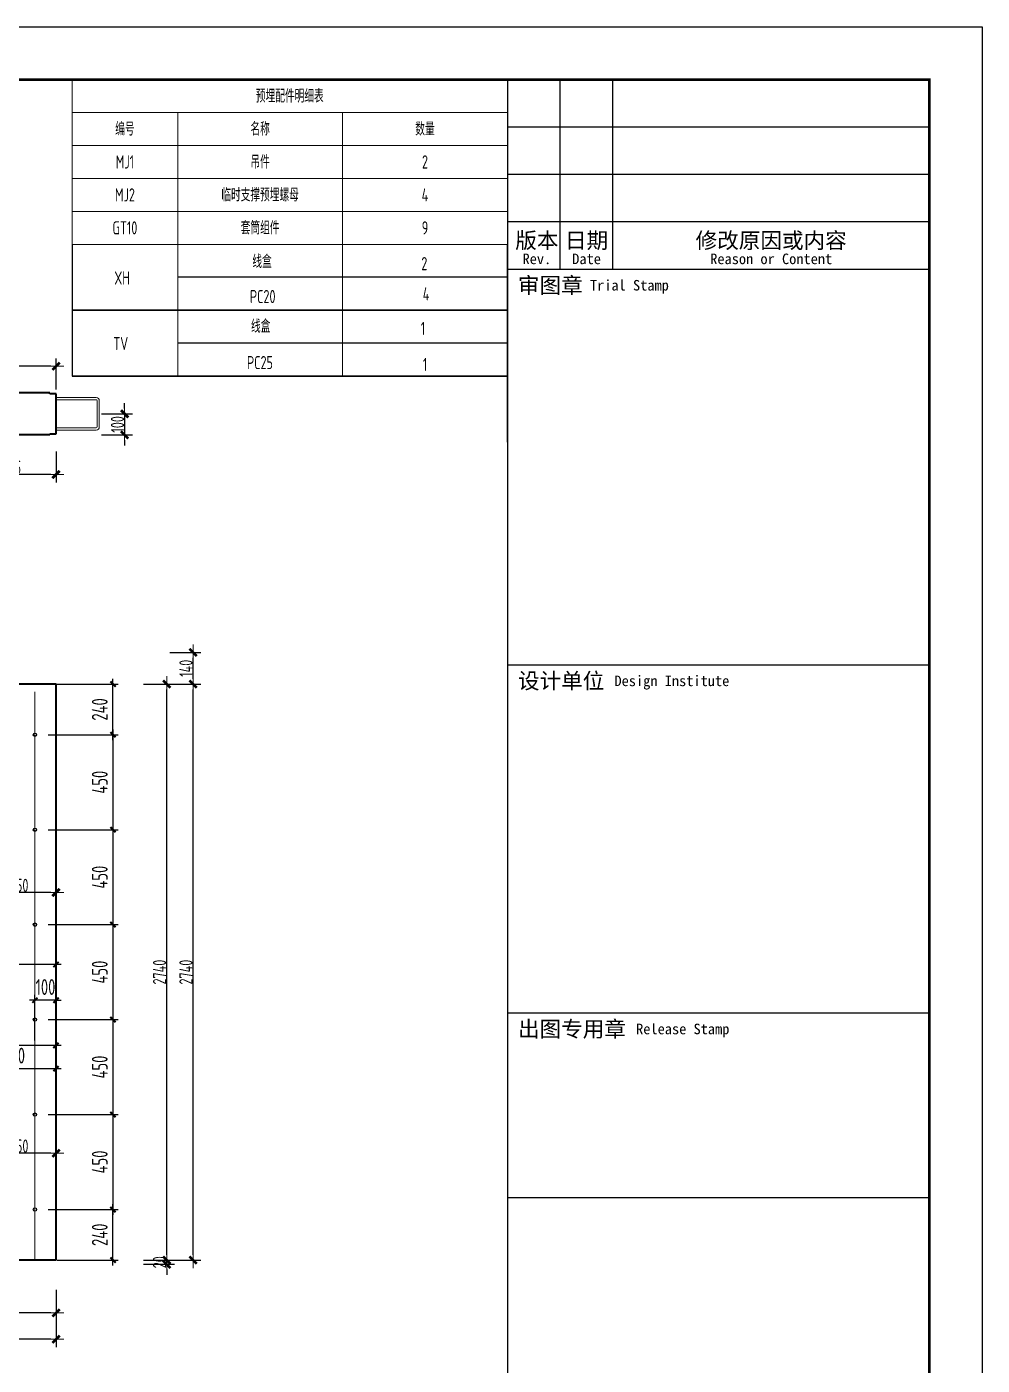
# Model space of a CAD drawing. Extents: x -85320 to 1679916, y -1321939 to 627.
# Drawn here: x 1124229 to 1142340, y -1170247 to -1144872 of the extents above; entities that cross this region are included whole.
import ezdxf
from ezdxf.enums import TextEntityAlignment as Align

# ---------------------------------------------------------------- set-up
doc = ezdxf.new("R2010")
doc.units = 0
doc.header["$LTSCALE"] = 1000
for name, color, linetype in [('BORDER', 7, 'Continuous'), ('S_WALL', 9, 'Continuous'), ('手孔标注', 3, 'Continuous'), ('打印线框', 7, 'Continuous'), ('拉模', 7, 'Continuous')]:
    doc.layers.add(name, color=color, linetype=linetype)
for name, color, linetype, lineweight in [('WCOL', 7, 'Continuous', 0), ('参数表文字', 7, 'Continuous', 18), ('预制墙墙身水平筋', 130, 'Continuous', 18), ('预制墙详图标注', 3, 'Continuous', 18), ('预制墙详图轮廓', 3, 'Continuous', 35)]:
    doc.layers.add(name, color=color, linetype=linetype, lineweight=lineweight)
doc.styles.add('TSSD_Dimension', font='tssdeng.shx', dxfattribs={"width": 0.7, "bigfont": 'hztxt.shx'})
doc.styles.add('TSSD_Rein', font='Tssdeng.shx', dxfattribs={"width": 0.7, "bigfont": 'hztxt.shx'})
doc.styles.add('样式 1', font='yjkeng.shx', dxfattribs={"width": 0.7, "bigfont": 'yjkchn.shx'})
doc.styles.add('设计院一', font='', dxfattribs={"width": 0.8})
doc.styles.get('设计院一').set_extended_font_data('SimSun')
doc.dimstyles.new('标注', dxfattribs={"dimtxt": 300, "dimasz": 100, "dimexe": 100, "dimexo": 250, "dimgap": 100, "dimtad": 1, "dimdec": 0, "dimlfac": 0.25, "dimzin": 0, "dimdsep": 46, "dimtxsty": 'TSSD_Dimension', "dimblk": 'ARCHTICK', "dimcen": 0, "dimdle": 100, "dimclrt": 7, "dimadec": 0, "dimazin": 0, "dimtfac": 1, "dimtdec": 0, "dimtix": 1, "dimtmove": 2, "dimatfit": 3, "dimfxl": 1, "dimtolj": 1, "dimtzin": 0, "dimarcsym": 0})
doc.dimstyles.new('盈建科结构', dxfattribs={"dimscale": 100, "dimtxt": 2.5, "dimasz": 1, "dimexe": 1.5, "dimexo": 0.625, "dimgap": 0.1, "dimtad": 1, "dimdec": 0, "dimrnd": 1, "dimzin": 0, "dimdsep": 46, "dimtxsty": '样式 1', "dimblk": '_yjkbk', "dimblk1": 'ARCHTICK', "dimblk2": 'ARCHTICK', "dimcen": 0.09, "dimadec": 0, "dimazin": 0, "dimtfac": 1, "dimtdec": 4, "dimtix": 1, "dimtmove": 2, "dimatfit": 3, "dimfxl": 1, "dimtolj": 1, "dimtzin": 0, "dimarcsym": 0})

# ---------------------------------------------------------------- blocks, each defined once
blk = doc.blocks.new('_yjkbk')
blk.add_line((-1, 0), (1.5, 0))
blk.add_lwpolyline([(-0.7, -0.7, 0.5, 0.5, 0), (0.7, 0.7, 0.5, 0.5, 0)], format="xyseb")
blk = doc.blocks.new('*D4395')
at = {"layer": 'Defpoints', "color": 0, "transparency": 16777216}
for p in [(1123384, -1160784), (1124784, -1160784), (1123384, -1161284)]:
    blk.add_point(p, dxfattribs=at)
at = {"layer": '预制墙详图标注', "color": 0, "lineweight": -2, "transparency": 16777216}
for p, q in [((1123384, -1160847), (1123384, -1161434)), ((1124784, -1160847), (1124784, -1161434)), ((1124684, -1161284), (1123484, -1161284))]:
    blk.add_line(p, q, dxfattribs=at)
at = {"layer": '预制墙详图标注', "color": 0, "lineweight": -2, "transparency": 16777216, "xscale": 100, "yscale": 100, "zscale": 100, "rotation": 180}
blk.add_blockref('_yjkbk', (1123384, -1161284), dxfattribs=at)
at = {"layer": '预制墙详图标注', "color": 0, "lineweight": -2, "transparency": 16777216, "xscale": 100, "yscale": 100, "zscale": 100}
blk.add_blockref('_yjkbk', (1124784, -1161284), dxfattribs=at)
at = {"layer": '预制墙详图标注', "color": 0, "transparency": 16777216, "insert": (1124084, -1161274), "char_height": 250, "attachment_point": 8, "style": '样式 1'}
blk.add_mtext('\\A1;350', dxfattribs=at)
blk = doc.blocks.new('_ArchTick')
at = {"color": 0, "linetype": 'ByBlock', "const_width": 0.4}
blk.add_lwpolyline([(-0.5, -0.5), (0.5, 0.5)], dxfattribs=at)
blk = doc.blocks.new('*D4396')
at = {"layer": 'Defpoints', "color": 0, "transparency": 16777216}
for p in [(1123384, -1166227), (1123384, -1166304), (1124784, -1166304)]:
    blk.add_point(p, dxfattribs=at)
at = {"layer": '预制墙详图标注', "color": 0, "lineweight": -2, "transparency": 16777216}
for p, q in [((1123384, -1166242), (1123384, -1166077)), ((1124684, -1166227), (1123484, -1166227)), ((1124784, -1166242), (1124784, -1166077))]:
    blk.add_line(p, q, dxfattribs=at)
at = {"layer": '预制墙详图标注', "color": 0, "lineweight": -2, "transparency": 16777216, "xscale": 100, "yscale": 100, "zscale": 100, "rotation": 180}
blk.add_blockref('_yjkbk', (1123384, -1166227), dxfattribs=at)
at = {"layer": '预制墙详图标注', "color": 0, "lineweight": -2, "transparency": 16777216, "xscale": 100, "yscale": 100, "zscale": 100}
blk.add_blockref('_yjkbk', (1124784, -1166227), dxfattribs=at)
at = {"layer": '预制墙详图标注', "color": 0, "transparency": 16777216, "insert": (1124084, -1166217), "char_height": 250, "attachment_point": 8, "style": '样式 1'}
blk.add_mtext('\\A1;350', dxfattribs=at)
blk = doc.blocks.new('*D4399')
at = {"layer": 'Defpoints', "color": 0, "transparency": 16777216}
for p in [(1116784, -1168754), (1124784, -1168754), (1116784, -1169254)]:
    blk.add_point(p, dxfattribs=at)
at = {"layer": '预制墙详图标注', "color": 0, "lineweight": -2, "transparency": 16777216}
for p, q in [((1116784, -1168817), (1116784, -1169404)), ((1124784, -1168817), (1124784, -1169404)), ((1124684, -1169254), (1116884, -1169254))]:
    blk.add_line(p, q, dxfattribs=at)
at = {"layer": '预制墙详图标注', "color": 0, "lineweight": -2, "transparency": 16777216, "xscale": 100, "yscale": 100, "zscale": 100, "rotation": 180}
blk.add_blockref('_yjkbk', (1116784, -1169254), dxfattribs=at)
at = {"layer": '预制墙详图标注', "color": 0, "lineweight": -2, "transparency": 16777216, "xscale": 100, "yscale": 100, "zscale": 100}
blk.add_blockref('_yjkbk', (1124784, -1169254), dxfattribs=at)
at = {"layer": '预制墙详图标注', "color": 0, "transparency": 16777216, "insert": (1120784, -1169244), "char_height": 250, "attachment_point": 8, "style": '样式 1'}
blk.add_mtext('\\A1;2000', dxfattribs=at)
blk = doc.blocks.new('*D4400')
at = {"layer": 'Defpoints', "color": 0, "transparency": 16777216}
for p in [(1116784, -1169254), (1124784, -1169254), (1116784, -1169754)]:
    blk.add_point(p, dxfattribs=at)
at = {"layer": '预制墙详图标注', "color": 0, "lineweight": -2, "transparency": 16777216}
for p, q in [((1116784, -1169317), (1116784, -1169904)), ((1124784, -1169317), (1124784, -1169904)), ((1124684, -1169754), (1116884, -1169754))]:
    blk.add_line(p, q, dxfattribs=at)
at = {"layer": '预制墙详图标注', "color": 0, "lineweight": -2, "transparency": 16777216, "xscale": 100, "yscale": 100, "zscale": 100, "rotation": 180}
blk.add_blockref('_yjkbk', (1116784, -1169754), dxfattribs=at)
at = {"layer": '预制墙详图标注', "color": 0, "lineweight": -2, "transparency": 16777216, "xscale": 100, "yscale": 100, "zscale": 100}
blk.add_blockref('_yjkbk', (1124784, -1169754), dxfattribs=at)
at = {"layer": '预制墙详图标注', "color": 0, "transparency": 16777216, "insert": (1120784, -1169744), "char_height": 250, "attachment_point": 8, "style": '样式 1'}
blk.add_mtext('\\A1;2000', dxfattribs=at)
blk = doc.blocks.new('*D4401')
at = {"layer": 'Defpoints', "color": 0, "transparency": 16777216}
for p in [(1126381, -1168254), (1126881, -1168254), (1126381, -1168334)]:
    blk.add_point(p, dxfattribs=at)
at = {"layer": '预制墙详图标注', "color": 0, "lineweight": -2, "transparency": 16777216}
for p, q in [((1126443, -1168254), (1127031, -1168254)), ((1126881, -1168154), (1126881, -1168054)), ((1126881, -1168334), (1126881, -1168254)), ((1126443, -1168334), (1127031, -1168334)), ((1126881, -1168434), (1126881, -1168534))]:
    blk.add_line(p, q, dxfattribs=at)
at = {"layer": '预制墙详图标注', "color": 0, "lineweight": -2, "transparency": 16777216, "xscale": 100, "yscale": 100, "zscale": 100}
for p, rotation in [((1126881, -1168254), 270), ((1126881, -1168334), 90)]:
    blk.add_blockref('_yjkbk', p, dxfattribs=dict(at, rotation=rotation))
at = {"layer": '预制墙详图标注', "color": 0, "transparency": 16777216, "insert": (1126871, -1168294), "char_height": 250, "attachment_point": 8, "rotation": 90, "style": '样式 1'}
blk.add_mtext('\\A1;20', dxfattribs=at)
blk = doc.blocks.new('*D4402')
at = {"layer": 'Defpoints', "color": 0, "transparency": 16777216}
for p in [(1126381, -1157334), (1126881, -1157334), (1126381, -1168254)]:
    blk.add_point(p, dxfattribs=at)
at = {"layer": '预制墙详图标注', "color": 0, "lineweight": -2, "transparency": 16777216}
for p, q in [((1126443, -1157334), (1127031, -1157334)), ((1126881, -1168154), (1126881, -1157434)), ((1126443, -1168254), (1127031, -1168254))]:
    blk.add_line(p, q, dxfattribs=at)
at = {"layer": '预制墙详图标注', "color": 0, "lineweight": -2, "transparency": 16777216, "xscale": 100, "yscale": 100, "zscale": 100}
for p, rotation in [((1126881, -1157334), 90), ((1126881, -1168254), 270)]:
    blk.add_blockref('_yjkbk', p, dxfattribs=dict(at, rotation=rotation))
at = {"layer": '预制墙详图标注', "color": 0, "transparency": 16777216, "insert": (1126871, -1162794), "char_height": 250, "attachment_point": 8, "rotation": 90, "style": '样式 1'}
blk.add_mtext('\\A1;2740', dxfattribs=at)
blk = doc.blocks.new('*D4403')
at = {"layer": 'Defpoints', "color": 0, "transparency": 16777216}
for p in [(1126881, -1157334), (1127381, -1157334), (1126881, -1168254)]:
    blk.add_point(p, dxfattribs=at)
at = {"layer": '预制墙详图标注', "color": 0, "lineweight": -2, "transparency": 16777216}
for p, q in [((1126943, -1157334), (1127531, -1157334)), ((1127381, -1168154), (1127381, -1157434)), ((1126943, -1168254), (1127531, -1168254))]:
    blk.add_line(p, q, dxfattribs=at)
at = {"layer": '预制墙详图标注', "color": 0, "lineweight": -2, "transparency": 16777216, "xscale": 100, "yscale": 100, "zscale": 100}
for p, rotation in [((1127381, -1157334), 90), ((1127381, -1168254), 270)]:
    blk.add_blockref('_yjkbk', p, dxfattribs=dict(at, rotation=rotation))
at = {"layer": '预制墙详图标注', "color": 0, "transparency": 16777216, "insert": (1127371, -1162794), "char_height": 250, "attachment_point": 8, "rotation": 90, "style": '样式 1'}
blk.add_mtext('\\A1;2740', dxfattribs=at)
blk = doc.blocks.new('*D4404')
at = {"layer": 'Defpoints', "color": 0, "transparency": 16777216}
for p in [(1126881, -1156734), (1127381, -1156734), (1126881, -1157334)]:
    blk.add_point(p, dxfattribs=at)
at = {"layer": '预制墙详图标注', "color": 0, "lineweight": -2, "transparency": 16777216}
for p, q in [((1126943, -1156734), (1127531, -1156734)), ((1127381, -1157234), (1127381, -1156834)), ((1126943, -1157334), (1127531, -1157334))]:
    blk.add_line(p, q, dxfattribs=at)
at = {"layer": '预制墙详图标注', "color": 0, "lineweight": -2, "transparency": 16777216, "xscale": 100, "yscale": 100, "zscale": 100}
for p, rotation in [((1127381, -1156734), 90), ((1127381, -1157334), 270)]:
    blk.add_blockref('_yjkbk', p, dxfattribs=dict(at, rotation=rotation))
at = {"layer": '预制墙详图标注', "color": 0, "transparency": 16777216, "insert": (1127371, -1157034), "char_height": 250, "attachment_point": 8, "rotation": 90, "style": '样式 1'}
blk.add_mtext('\\A1;140', dxfattribs=at)
blk = doc.blocks.new('*D4452')
at = {"layer": 'Defpoints', "color": 0, "transparency": 16777216}
for p in [(1125584, -1152209), (1125584, -1152609), (1126084, -1152609)]:
    blk.add_point(p, dxfattribs=at)
at = {"layer": '预制墙详图标注', "color": 0, "lineweight": -2, "transparency": 16777216}
for p, q in [((1126084, -1152109), (1126084, -1152009)), ((1125646, -1152209), (1126234, -1152209)), ((1126084, -1152209), (1126084, -1152609)), ((1125646, -1152609), (1126234, -1152609)), ((1126084, -1152709), (1126084, -1152809))]:
    blk.add_line(p, q, dxfattribs=at)
at = {"layer": '预制墙详图标注', "color": 0, "lineweight": -2, "transparency": 16777216, "xscale": 100, "yscale": 100, "zscale": 100}
for p, rotation in [((1126084, -1152209), 270), ((1126084, -1152609), 90)]:
    blk.add_blockref('_yjkbk', p, dxfattribs=dict(at, rotation=rotation))
at = {"layer": '预制墙详图标注', "color": 0, "transparency": 16777216, "insert": (1126074, -1152409), "char_height": 250, "attachment_point": 8, "rotation": 90, "style": '样式 1'}
blk.add_mtext('\\A1;100', dxfattribs=at)
blk = doc.blocks.new('*D4454')
at = {"layer": 'Defpoints', "color": 0, "transparency": 16777216}
for p in [(1123128, -1152859), (1124784, -1152859), (1123128, -1153359)]:
    blk.add_point(p, dxfattribs=at)
at = {"layer": '预制墙详图标注', "color": 0, "lineweight": -2, "transparency": 16777216}
for p, q in [((1123128, -1152922), (1123128, -1153509)), ((1124784, -1152922), (1124784, -1153509)), ((1124684, -1153359), (1123228, -1153359))]:
    blk.add_line(p, q, dxfattribs=at)
at = {"layer": '预制墙详图标注', "color": 0, "lineweight": -2, "transparency": 16777216, "xscale": 100, "yscale": 100, "zscale": 100, "rotation": 180}
blk.add_blockref('_yjkbk', (1123128, -1153359), dxfattribs=at)
at = {"layer": '预制墙详图标注', "color": 0, "lineweight": -2, "transparency": 16777216, "xscale": 100, "yscale": 100, "zscale": 100}
blk.add_blockref('_yjkbk', (1124784, -1153359), dxfattribs=at)
at = {"layer": '预制墙详图标注', "color": 0, "transparency": 16777216, "insert": (1123956, -1153349), "char_height": 250, "attachment_point": 8, "style": '样式 1'}
blk.add_mtext('\\A1;415', dxfattribs=at)
blk = doc.blocks.new('*D4456')
at = {"layer": 'Defpoints', "color": 0, "transparency": 16777216}
for p in [(1116784, -1151309), (1116784, -1151809), (1124784, -1151809)]:
    blk.add_point(p, dxfattribs=at)
at = {"layer": '预制墙详图标注', "color": 0, "lineweight": -2, "transparency": 16777216}
for p, q in [((1116784, -1151747), (1116784, -1151159)), ((1124784, -1151747), (1124784, -1151159)), ((1124684, -1151309), (1116884, -1151309))]:
    blk.add_line(p, q, dxfattribs=at)
at = {"layer": '预制墙详图标注', "color": 0, "lineweight": -2, "transparency": 16777216, "xscale": 100, "yscale": 100, "zscale": 100, "rotation": 180}
blk.add_blockref('_yjkbk', (1116784, -1151309), dxfattribs=at)
at = {"layer": '预制墙详图标注', "color": 0, "lineweight": -2, "transparency": 16777216, "xscale": 100, "yscale": 100, "zscale": 100}
blk.add_blockref('_yjkbk', (1124784, -1151309), dxfattribs=at)
at = {"layer": '预制墙详图标注', "color": 0, "transparency": 16777216, "insert": (1120784, -1151299), "char_height": 250, "attachment_point": 8, "style": '样式 1'}
blk.add_mtext('\\A1;2000', dxfattribs=at)
blk = doc.blocks.new('*D4409')
at = {"layer": 'Defpoints', "color": 0, "transparency": 16777216}
for p in [(1123184, -1164626), (1124784, -1165041), (1123184, -1166402)]:
    blk.add_point(p, dxfattribs=at)
at = {"layer": 'WCOL', "color": 0, "lineweight": -2, "transparency": 16777216}
for p, q in [((1124884, -1164626), (1123084, -1164626)), ((1123184, -1166152), (1123184, -1164526)), ((1124784, -1164791), (1124784, -1164526))]:
    blk.add_line(p, q, dxfattribs=at)
at = {"layer": 'WCOL', "color": 0, "lineweight": -2, "transparency": 16777216, "xscale": 100, "yscale": 100, "zscale": 100, "rotation": 180}
blk.add_blockref('_ArchTick', (1123184, -1164626), dxfattribs=at)
at = {"layer": 'WCOL', "color": 0, "lineweight": -2, "transparency": 16777216, "xscale": 100, "yscale": 100, "zscale": 100}
blk.add_blockref('_ArchTick', (1124784, -1164626), dxfattribs=at)
at = {"layer": 'WCOL', "color": 7, "transparency": 16777216, "insert": (1123984, -1164376), "char_height": 300, "attachment_point": 5, "style": 'TSSD_Dimension'}
blk.add_mtext('\\A1;400', dxfattribs=at)
blk = doc.blocks.new('*D4410')
at = {"layer": 'Defpoints', "color": 0, "transparency": 16777216}
for p in [(1120584, -1164184), (1124784, -1164398), (1120584, -1166402)]:
    blk.add_point(p, dxfattribs=at)
at = {"layer": 'WCOL', "color": 0, "lineweight": -2, "transparency": 16777216}
for p, q in [((1124884, -1164184), (1120484, -1164184)), ((1120584, -1166152), (1120584, -1164084)), ((1124784, -1164148), (1124784, -1164084))]:
    blk.add_line(p, q, dxfattribs=at)
at = {"layer": 'WCOL', "color": 0, "lineweight": -2, "transparency": 16777216, "xscale": 100, "yscale": 100, "zscale": 100, "rotation": 180}
blk.add_blockref('_ArchTick', (1120584, -1164184), dxfattribs=at)
at = {"layer": 'WCOL', "color": 0, "lineweight": -2, "transparency": 16777216, "xscale": 100, "yscale": 100, "zscale": 100}
blk.add_blockref('_ArchTick', (1124784, -1164184), dxfattribs=at)
at = {"layer": 'WCOL', "color": 7, "transparency": 16777216, "insert": (1122684, -1163934), "char_height": 300, "attachment_point": 5, "style": 'TSSD_Dimension'}
blk.add_mtext('\\A1;1050', dxfattribs=at)
blk = doc.blocks.new('*D4426')
at = {"layer": 'Defpoints', "color": 0, "transparency": 16777216}
for p in [(1121484, -1162649), (1124784, -1162794), (1121484, -1163774)]:
    blk.add_point(p, dxfattribs=at)
at = {"layer": '拉模', "color": 0, "lineweight": -2, "transparency": 16777216}
for p, q in [((1124884, -1162649), (1121384, -1162649)), ((1121484, -1163524), (1121484, -1162549)), ((1124784, -1162544), (1124784, -1162549))]:
    blk.add_line(p, q, dxfattribs=at)
at = {"layer": '拉模', "color": 0, "lineweight": -2, "transparency": 16777216, "xscale": 100, "yscale": 100, "zscale": 100, "rotation": 180}
blk.add_blockref('_ArchTick', (1121484, -1162649), dxfattribs=at)
at = {"layer": '拉模', "color": 0, "lineweight": -2, "transparency": 16777216, "xscale": 100, "yscale": 100, "zscale": 100}
blk.add_blockref('_ArchTick', (1124784, -1162649), dxfattribs=at)
at = {"layer": '拉模', "color": 7, "lineweight": 0, "transparency": 16777216, "insert": (1123134, -1162399), "char_height": 300, "attachment_point": 5, "style": 'TSSD_Dimension'}
blk.add_mtext('\\A1;825', dxfattribs=at)
blk = doc.blocks.new('图框1')
at = {"color": 7}
for p, q in [((1433679, -783089), (1425679, -783089)), ((1425679, -783089), (1425679, -823089)), ((1426679, -786689), (1426679, -783089)), ((1427679, -786689), (1427679, -783089)), ((1433679, -783089), (1433679, -823089)), ((1433679, -823089), (1433679, -783089)), ((1433679, -783089), (1433679, -823089)), ((1433679, -823089), (1433679, -783089)), ((1433679, -783989), (1425679, -783989)), ((1433679, -784889), (1425679, -784889)), ((1433679, -785789), (1425679, -785789)), ((1433679, -786689), (1425679, -786689)), ((1433679, -794189), (1425679, -794189)), ((1433679, -800789), (1425679, -800789)), ((1433679, -804289), (1425679, -804289))]:
    blk.add_line(p, q, dxfattribs=at)
at = {"layer": 'BORDER', "const_width": 50}
blk.add_lwpolyline([(1377779, -823089), (1377779, -783089), (1433679, -783089), (1433679, -823089)], close=True, dxfattribs=at)
at = {"color": 7, "style": '设计院一'}
for s, height, p in [('版本', 300, (1426237, -786289)), ('日期', 300, (1427179, -786289)), ('修改原因或内容', 300, (1430679, -786289)), ('Rev.', 200, (1426237, -786589)), ('Date', 200, (1427179, -786589)), ('Reason or Content', 200, (1430679, -786589))]:
    blk.add_text(s, height=height, dxfattribs=at).set_placement(p, align=Align.CENTER)
for s, height, p in [('审图章', 300, (1425879, -786989)), ('Trial Stamp', 200, (1427243, -786989)), ('设计单位', 300, (1425879, -794489)), ('Design Institute', 200, (1427708, -794489)), ('出图专用章', 300, (1425879, -801089)), ('Release Stamp', 200, (1428118, -801089))]:
    blk.add_text(s, height=height, dxfattribs=at).set_placement(p, align=Align.MIDDLE_LEFT)
blk = doc.blocks.new('*D4431')
at = {"layer": 'Defpoints', "color": 0, "transparency": 16777216}
for p in [(1124556, -1167294), (1125863, -1167294), (1124556, -1168254)]:
    blk.add_point(p, dxfattribs=at)
at = {"layer": '拉模', "color": 0, "lineweight": -2, "transparency": 16777216}
for p, q in [((1125863, -1168354), (1125863, -1167194)), ((1124806, -1167294), (1125963, -1167294)), ((1124806, -1168254), (1125963, -1168254))]:
    blk.add_line(p, q, dxfattribs=at)
at = {"layer": '拉模', "color": 0, "lineweight": -2, "transparency": 16777216, "xscale": 100, "yscale": 100, "zscale": 100}
for p, rotation in [((1125863, -1167294), 90), ((1125863, -1168254), 270)]:
    blk.add_blockref('_ArchTick', p, dxfattribs=dict(at, rotation=rotation))
at = {"layer": '拉模', "color": 7, "lineweight": 0, "transparency": 16777216, "insert": (1125613, -1167774), "char_height": 300, "attachment_point": 5, "rotation": 90, "style": 'TSSD_Dimension'}
blk.add_mtext('\\A1;240', dxfattribs=at)
blk = doc.blocks.new('*D4432')
at = {"layer": 'Defpoints', "color": 0, "transparency": 16777216}
for p in [(1124384, -1163327), (1124384, -1164342), (1124784, -1164342)]:
    blk.add_point(p, dxfattribs=at)
at = {"layer": '拉模', "color": 0, "lineweight": -2, "transparency": 16777216}
for p, q in [((1124384, -1163327), (1124284, -1163327)), ((1124384, -1164092), (1124384, -1163227)), ((1124784, -1163327), (1124384, -1163327)), ((1124784, -1164092), (1124784, -1163227)), ((1124784, -1163327), (1124884, -1163327))]:
    blk.add_line(p, q, dxfattribs=at)
at = {"layer": '拉模', "color": 0, "lineweight": -2, "transparency": 16777216, "xscale": 100, "yscale": 100, "zscale": 100}
blk.add_blockref('_ArchTick', (1124384, -1163327), dxfattribs=at)
at = {"layer": '拉模', "color": 0, "lineweight": -2, "transparency": 16777216, "xscale": 100, "yscale": 100, "zscale": 100, "rotation": 180}
blk.add_blockref('_ArchTick', (1124784, -1163327), dxfattribs=at)
at = {"layer": '拉模', "color": 7, "lineweight": 0, "transparency": 16777216, "insert": (1124584, -1163077), "char_height": 300, "attachment_point": 5, "style": 'TSSD_Dimension'}
blk.add_mtext('\\A1;100', dxfattribs=at)
blk = doc.blocks.new('*D4433')
at = {"layer": 'Defpoints', "color": 0, "transparency": 16777216}
for p in [(1124384, -1165494), (1124384, -1167294), (1125863, -1167294)]:
    blk.add_point(p, dxfattribs=at)
at = {"layer": '拉模', "color": 0, "lineweight": -2, "transparency": 16777216}
for p, q in [((1125863, -1165394), (1125863, -1167394)), ((1124634, -1165494), (1125963, -1165494)), ((1124634, -1167294), (1125963, -1167294))]:
    blk.add_line(p, q, dxfattribs=at)
at = {"layer": '拉模', "color": 0, "lineweight": -2, "transparency": 16777216, "xscale": 100, "yscale": 100, "zscale": 100}
for p, rotation in [((1125863, -1165494), 90), ((1125863, -1167294), 270)]:
    blk.add_blockref('_ArchTick', p, dxfattribs=dict(at, rotation=rotation))
at = {"layer": '拉模', "color": 7, "lineweight": 0, "transparency": 16777216, "insert": (1125613, -1166394), "char_height": 300, "attachment_point": 5, "rotation": 90, "style": 'TSSD_Dimension'}
blk.add_mtext('\\A1;450', dxfattribs=at)
blk = doc.blocks.new('*D4434')
at = {"layer": 'Defpoints', "color": 0, "transparency": 16777216}
for p in [(1124384, -1163694), (1124384, -1165494), (1125863, -1165494)]:
    blk.add_point(p, dxfattribs=at)
at = {"layer": '拉模', "color": 0, "lineweight": -2, "transparency": 16777216}
for p, q in [((1124634, -1163694), (1125963, -1163694)), ((1125863, -1163594), (1125863, -1165594)), ((1124634, -1165494), (1125963, -1165494))]:
    blk.add_line(p, q, dxfattribs=at)
at = {"layer": '拉模', "color": 0, "lineweight": -2, "transparency": 16777216, "xscale": 100, "yscale": 100, "zscale": 100}
for p, rotation in [((1125863, -1163694), 90), ((1125863, -1165494), 270)]:
    blk.add_blockref('_ArchTick', p, dxfattribs=dict(at, rotation=rotation))
at = {"layer": '拉模', "color": 7, "lineweight": 0, "transparency": 16777216, "insert": (1125613, -1164594), "char_height": 300, "attachment_point": 5, "rotation": 90, "style": 'TSSD_Dimension'}
blk.add_mtext('\\A1;450', dxfattribs=at)
blk = doc.blocks.new('*D4435')
at = {"layer": 'Defpoints', "color": 0, "transparency": 16777216}
for p in [(1124384, -1161894), (1124384, -1163694), (1125863, -1163694)]:
    blk.add_point(p, dxfattribs=at)
at = {"layer": '拉模', "color": 0, "lineweight": -2, "transparency": 16777216}
for p, q in [((1124634, -1161894), (1125963, -1161894)), ((1125863, -1161794), (1125863, -1163794)), ((1124634, -1163694), (1125963, -1163694))]:
    blk.add_line(p, q, dxfattribs=at)
at = {"layer": '拉模', "color": 0, "lineweight": -2, "transparency": 16777216, "xscale": 100, "yscale": 100, "zscale": 100}
for p, rotation in [((1125863, -1161894), 90), ((1125863, -1163694), 270)]:
    blk.add_blockref('_ArchTick', p, dxfattribs=dict(at, rotation=rotation))
at = {"layer": '拉模', "color": 7, "lineweight": 0, "transparency": 16777216, "insert": (1125613, -1162794), "char_height": 300, "attachment_point": 5, "rotation": 90, "style": 'TSSD_Dimension'}
blk.add_mtext('\\A1;450', dxfattribs=at)
blk = doc.blocks.new('*D4436')
at = {"layer": 'Defpoints', "color": 0, "transparency": 16777216}
for p in [(1124384, -1160094), (1124384, -1161894), (1125863, -1161894)]:
    blk.add_point(p, dxfattribs=at)
at = {"layer": '拉模', "color": 0, "lineweight": -2, "transparency": 16777216}
for p, q in [((1124634, -1160094), (1125963, -1160094)), ((1125863, -1159994), (1125863, -1161994)), ((1124634, -1161894), (1125963, -1161894))]:
    blk.add_line(p, q, dxfattribs=at)
at = {"layer": '拉模', "color": 0, "lineweight": -2, "transparency": 16777216, "xscale": 100, "yscale": 100, "zscale": 100}
for p, rotation in [((1125863, -1160094), 90), ((1125863, -1161894), 270)]:
    blk.add_blockref('_ArchTick', p, dxfattribs=dict(at, rotation=rotation))
at = {"layer": '拉模', "color": 7, "lineweight": 0, "transparency": 16777216, "insert": (1125613, -1160994), "char_height": 300, "attachment_point": 5, "rotation": 90, "style": 'TSSD_Dimension'}
blk.add_mtext('\\A1;450', dxfattribs=at)
blk = doc.blocks.new('*D4437')
at = {"layer": 'Defpoints', "color": 0, "transparency": 16777216}
for p in [(1124384, -1158294), (1124384, -1160094), (1125863, -1160094)]:
    blk.add_point(p, dxfattribs=at)
at = {"layer": '拉模', "color": 0, "lineweight": -2, "transparency": 16777216}
for p, q in [((1124634, -1158294), (1125963, -1158294)), ((1125863, -1158194), (1125863, -1160194)), ((1124634, -1160094), (1125963, -1160094))]:
    blk.add_line(p, q, dxfattribs=at)
at = {"layer": '拉模', "color": 0, "lineweight": -2, "transparency": 16777216, "xscale": 100, "yscale": 100, "zscale": 100}
for p, rotation in [((1125863, -1158294), 90), ((1125863, -1160094), 270)]:
    blk.add_blockref('_ArchTick', p, dxfattribs=dict(at, rotation=rotation))
at = {"layer": '拉模', "color": 7, "lineweight": 0, "transparency": 16777216, "insert": (1125613, -1159194), "char_height": 300, "attachment_point": 5, "rotation": 90, "style": 'TSSD_Dimension'}
blk.add_mtext('\\A1;450', dxfattribs=at)
blk = doc.blocks.new('*D4438')
at = {"layer": 'Defpoints', "color": 0, "transparency": 16777216}
for p in [(1124384, -1157334), (1125863, -1157334), (1124384, -1158294)]:
    blk.add_point(p, dxfattribs=at)
at = {"layer": '拉模', "color": 0, "lineweight": -2, "transparency": 16777216}
for p, q in [((1124634, -1157334), (1125963, -1157334)), ((1125863, -1158394), (1125863, -1157234)), ((1124634, -1158294), (1125963, -1158294))]:
    blk.add_line(p, q, dxfattribs=at)
at = {"layer": '拉模', "color": 0, "lineweight": -2, "transparency": 16777216, "xscale": 100, "yscale": 100, "zscale": 100}
for p, rotation in [((1125863, -1157334), 90), ((1125863, -1158294), 270)]:
    blk.add_blockref('_ArchTick', p, dxfattribs=dict(at, rotation=rotation))
at = {"layer": '拉模', "color": 7, "lineweight": 0, "transparency": 16777216, "insert": (1125613, -1157814), "char_height": 300, "attachment_point": 5, "rotation": 90, "style": 'TSSD_Dimension'}
blk.add_mtext('\\A1;240', dxfattribs=at)
blk = doc.blocks.new('闭口左')
at = {"layer": '预制墙墙身水平筋', "color": 4}
for p, q in [((1032894, -832503), (1032894, -832999)), ((1032934, -832503), (1032934, -832999))]:
    blk.add_line(p, q, dxfattribs=at)
at = {"layer": '预制墙墙身水平筋', "lineweight": 18}
for p, q in [((1032954, -832443), (1033714, -832443)), ((1032954, -832443), (1033714, -832443)), ((1032954, -832443), (1033714, -832443)), ((1032954, -832443), (1033714, -832443)), ((1032954, -832443), (1033714, -832443)), ((1032954, -832443), (1033714, -832443)), ((1032954, -832443), (1033714, -832443)), ((1032954, -832443), (1033714, -832443)), ((1032954, -832443), (1033714, -832443)), ((1032954, -832443), (1033714, -832443)), ((1032954, -832443), (1033714, -832443)), ((1032954, -832443), (1033714, -832443)), ((1032954, -832443), (1033714, -832443)), ((1032954, -832443), (1033714, -832443)), ((1032954, -832443), (1033714, -832443)), ((1033714, -832483), (1032954, -832483)), ((1033714, -832483), (1032954, -832483)), ((1033714, -832483), (1032954, -832483)), ((1033714, -832483), (1032954, -832483)), ((1033714, -832483), (1032954, -832483)), ((1033714, -832483), (1032954, -832483)), ((1033714, -832483), (1032954, -832483)), ((1033714, -832483), (1032954, -832483)), ((1033714, -832483), (1032954, -832483)), ((1033714, -832483), (1032954, -832483)), ((1033714, -832483), (1032954, -832483)), ((1033714, -832483), (1032954, -832483)), ((1033714, -832483), (1032954, -832483)), ((1033714, -832483), (1032954, -832483)), ((1033714, -832483), (1032954, -832483)), ((1032954, -833019), (1033714, -833019)), ((1033714, -833059), (1032954, -833059))]:
    blk.add_line(p, q, dxfattribs=at)
for centre, radius, start, end in [((1032954, -832503), 60, 90, 180), ((1032954, -832503), 60, 90, 180), ((1032954, -832503), 60, 90, 180), ((1032954, -832503), 60, 90, 180), ((1032954, -832503), 60, 90, 180), ((1032954, -832503), 60, 90, 180), ((1032954, -832503), 60, 90, 180), ((1032954, -832503), 60, 90, 180), ((1032954, -832503), 60, 90, 180), ((1032954, -832503), 60, 90, 180), ((1032954, -832503), 60, 90, 180), ((1032954, -832503), 60, 90, 180), ((1032954, -832503), 60, 90, 180), ((1032954, -832503), 60, 90, 180), ((1032954, -832503), 20, 90, 180), ((1032954, -832503), 20, 90, 180), ((1032954, -832503), 20, 90, 180), ((1032954, -832503), 20, 90, 180), ((1032954, -832503), 20, 90, 180), ((1032954, -832503), 20, 90, 180), ((1032954, -832503), 20, 90, 180), ((1032954, -832503), 20, 90, 180), ((1032954, -832503), 20, 90, 180), ((1032954, -832503), 20, 90, 180), ((1032954, -832503), 20, 90, 180), ((1032954, -832503), 20, 90, 180), ((1032954, -832503), 20, 90, 180), ((1032954, -832503), 20, 90, 180), ((1032954, -832999), 60, 180, 270), ((1032954, -832999), 20, 180, 270)]:
    blk.add_arc(centre, radius, start, end, dxfattribs=at)

msp = doc.modelspace()

# ---------------------------------------------------------------- linework, layer by layer
at = {"layer": 'S_WALL'}
for centre in [(1124383.653, -1158294.356), (1124383.653, -1160094.356), (1124383.653, -1161894.356), (1124383.653, -1163694.356), (1124383.653, -1165494.356), (1124383.653, -1167294.356)]:
    msp.add_circle(centre, 32, dxfattribs=at)
at = {"layer": '参数表文字', "lineweight": 18}
for p, q in [((1125089.776, -1145871.679), (1133339.776, -1145871.679)), ((1125089.776, -1145871.679), (1125089.776, -1146496.679)), ((1133339.776, -1145871.679), (1133339.776, -1146496.679)), ((1125089.776, -1146496.679), (1133339.776, -1146496.679)), ((1125089.776, -1146496.679), (1127089.776, -1146496.679)), ((1125089.776, -1146496.679), (1125089.776, -1147121.679)), ((1127089.776, -1146496.679), (1127089.776, -1147121.679)), ((1127089.776, -1146496.679), (1130214.776, -1146496.679)), ((1130214.776, -1146496.679), (1130214.776, -1147121.679)), ((1130214.776, -1146496.679), (1133339.776, -1146496.679)), ((1133339.776, -1146496.679), (1133339.776, -1147121.679)), ((1125089.776, -1147121.679), (1127089.776, -1147121.679)), ((1125089.776, -1147121.679), (1127089.776, -1147121.679)), ((1125089.776, -1147121.679), (1125089.776, -1147746.679)), ((1127089.776, -1147121.679), (1130214.776, -1147121.679)), ((1127089.776, -1147121.679), (1127089.776, -1147746.679)), ((1127089.776, -1147121.679), (1130214.776, -1147121.679)), ((1130214.776, -1147121.679), (1133339.776, -1147121.679)), ((1130214.776, -1147121.679), (1130214.776, -1147746.679)), ((1130214.776, -1147121.679), (1133339.776, -1147121.679)), ((1133339.776, -1147121.679), (1133339.776, -1147746.679)), ((1125089.776, -1147746.679), (1127089.776, -1147746.679)), ((1125089.776, -1147746.679), (1127089.776, -1147746.679)), ((1125089.776, -1147746.679), (1125089.776, -1148371.679)), ((1127089.776, -1147746.679), (1130214.776, -1147746.679)), ((1127089.776, -1147746.679), (1127089.776, -1148371.679)), ((1127089.776, -1147746.679), (1130214.776, -1147746.679)), ((1130214.776, -1147746.679), (1133339.776, -1147746.679)), ((1130214.776, -1147746.679), (1130214.776, -1148371.679)), ((1130214.776, -1147746.679), (1133339.776, -1147746.679)), ((1133339.776, -1147746.679), (1133339.776, -1148371.679)), ((1125089.776, -1148371.679), (1127089.776, -1148371.679)), ((1125089.776, -1148371.679), (1127089.776, -1148371.679)), ((1125089.776, -1148371.679), (1125089.776, -1148996.679)), ((1127089.776, -1148371.679), (1130214.776, -1148371.679)), ((1127089.776, -1148371.679), (1127089.776, -1148996.679)), ((1127089.776, -1148371.679), (1130214.776, -1148371.679)), ((1130214.776, -1148371.679), (1133339.776, -1148371.679)), ((1130214.776, -1148371.679), (1130214.776, -1148996.679)), ((1130214.776, -1148371.679), (1133339.776, -1148371.679)), ((1133339.776, -1148371.679), (1133339.776, -1148996.679)), ((1125089.776, -1148996.679), (1127089.776, -1148996.679)), ((1127089.776, -1148996.679), (1130214.776, -1148996.679)), ((1127089.776, -1148996.679), (1127089.776, -1149621.679)), ((1130214.776, -1148996.679), (1133339.776, -1148996.679)), ((1130214.776, -1148996.679), (1130214.776, -1149621.679)), ((1127089.776, -1149621.679), (1127089.776, -1150246.679)), ((1130214.776, -1149621.679), (1130214.776, -1150246.679)), ((1127089.776, -1150246.679), (1127089.776, -1150871.679)), ((1130214.776, -1150246.679), (1130214.776, -1150871.679)), ((1127089.776, -1150871.679), (1127089.776, -1151496.679)), ((1130214.776, -1150871.679), (1130214.776, -1151496.679))]:
    msp.add_line(p, q, dxfattribs=at)
at = {"layer": '手孔标注', "color": 0}
for p, q in [((1125089.776, -1148996.679), (1125089.776, -1149621.679)), ((1133339.776, -1149621.679), (1133339.776, -1148996.679)), ((1125089.776, -1149621.679), (1125089.776, -1150246.679)), ((1133339.776, -1149621.679), (1127089.776, -1149621.679)), ((1133339.776, -1150246.679), (1133339.776, -1149621.679)), ((1125089.776, -1150246.679), (1133339.776, -1150246.679)), ((1133339.776, -1150246.679), (1125089.776, -1150246.679)), ((1125089.776, -1150246.679), (1125089.776, -1150871.679)), ((1133339.776, -1150871.679), (1133339.776, -1150246.679)), ((1125089.776, -1150871.679), (1125089.776, -1151496.679)), ((1133339.776, -1150871.679), (1127089.776, -1150871.679)), ((1133339.776, -1151496.679), (1133339.776, -1150871.679)), ((1125089.776, -1151496.679), (1133339.776, -1151496.679)), ((1133339.776, -1151496.679), (1125089.776, -1151496.679)), ((1133339.776, -1152121.679), (1133339.776, -1151496.679)), ((1133339.776, -1152746.679), (1133339.776, -1152121.679))]:
    msp.add_line(p, q, dxfattribs=at)
at = {"layer": '打印线框', "color": 1}
msp.add_lwpolyline([(1082939.776, -1186871.679), (1082939.776, -1144871.679), (1142339.776, -1144871.679), (1142339.776, -1186871.679)], close=True, dxfattribs=at)
at = {"layer": '拉模', "color": 3, "lineweight": 0}
msp.add_line((1124383.653, -1168254.356), (1124383.653, -1157480.455), dxfattribs=at)
at = {"layer": '预制墙墙身水平筋', "lineweight": 18, "const_width": 0.18}
for points in [[(1125447.118, -1157494.356), (1125583.653, -1157494.356), (1125583.653, -1157454.356), (1124783.653, -1157454.356), (1124783.653, -1157494.356), (1125583.653, -1157494.356), (1125583.653, -1157454.356), (1125447.118, -1157454.356)], [(1125447.118, -1157494.356), (1125583.653, -1157494.356), (1125583.653, -1157454.356), (1124783.653, -1157454.356), (1124783.653, -1157494.356), (1125583.653, -1157494.356), (1125583.653, -1157454.356), (1125447.118, -1157454.356)], [(1125447.118, -1158314.356), (1125583.653, -1158314.356), (1125583.653, -1158274.356), (1124783.653, -1158274.356), (1124783.653, -1158314.356), (1125583.653, -1158314.356), (1125583.653, -1158274.356), (1125447.118, -1158274.356)], [(1125447.118, -1158314.356), (1125583.653, -1158314.356), (1125583.653, -1158274.356), (1124783.653, -1158274.356), (1124783.653, -1158314.356), (1125583.653, -1158314.356), (1125583.653, -1158274.356), (1125447.118, -1158274.356)], [(1125447.118, -1159114.356), (1125583.653, -1159114.356), (1125583.653, -1159074.356), (1124783.653, -1159074.356), (1124783.653, -1159114.356), (1125583.653, -1159114.356), (1125583.653, -1159074.356), (1125447.118, -1159074.356)], [(1125447.118, -1159114.356), (1125583.653, -1159114.356), (1125583.653, -1159074.356), (1124783.653, -1159074.356), (1124783.653, -1159114.356), (1125583.653, -1159114.356), (1125583.653, -1159074.356), (1125447.118, -1159074.356)], [(1125447.118, -1159914.356), (1125583.653, -1159914.356), (1125583.653, -1159874.356), (1124783.653, -1159874.356), (1124783.653, -1159914.356), (1125583.653, -1159914.356), (1125583.653, -1159874.356), (1125447.118, -1159874.356)], [(1125447.118, -1159914.356), (1125583.653, -1159914.356), (1125583.653, -1159874.356), (1124783.653, -1159874.356), (1124783.653, -1159914.356), (1125583.653, -1159914.356), (1125583.653, -1159874.356), (1125447.118, -1159874.356)], [(1125447.118, -1160714.356), (1125583.653, -1160714.356), (1125583.653, -1160674.356), (1124783.653, -1160674.356), (1124783.653, -1160714.356), (1125583.653, -1160714.356), (1125583.653, -1160674.356), (1125447.118, -1160674.356)], [(1125447.118, -1160714.356), (1125583.653, -1160714.356), (1125583.653, -1160674.356), (1124783.653, -1160674.356), (1124783.653, -1160714.356), (1125583.653, -1160714.356), (1125583.653, -1160674.356), (1125447.118, -1160674.356)], [(1125447.118, -1161514.356), (1125583.653, -1161514.356), (1125583.653, -1161474.356), (1124783.653, -1161474.356), (1124783.653, -1161514.356), (1125583.653, -1161514.356), (1125583.653, -1161474.356), (1125447.118, -1161474.356)], [(1125447.118, -1161514.356), (1125583.653, -1161514.356), (1125583.653, -1161474.356), (1124783.653, -1161474.356), (1124783.653, -1161514.356), (1125583.653, -1161514.356), (1125583.653, -1161474.356), (1125447.118, -1161474.356)], [(1125447.118, -1162314.356), (1125583.653, -1162314.356), (1125583.653, -1162274.356), (1124783.653, -1162274.356), (1124783.653, -1162314.356), (1125583.653, -1162314.356), (1125583.653, -1162274.356), (1125447.118, -1162274.356)], [(1125447.118, -1162314.356), (1125583.653, -1162314.356), (1125583.653, -1162274.356), (1124783.653, -1162274.356), (1124783.653, -1162314.356), (1125583.653, -1162314.356), (1125583.653, -1162274.356), (1125447.118, -1162274.356)], [(1125447.118, -1163114.356), (1125583.653, -1163114.356), (1125583.653, -1163074.356), (1124783.653, -1163074.356), (1124783.653, -1163114.356), (1125583.653, -1163114.356), (1125583.653, -1163074.356), (1125447.118, -1163074.356)], [(1125447.118, -1163114.356), (1125583.653, -1163114.356), (1125583.653, -1163074.356), (1124783.653, -1163074.356), (1124783.653, -1163114.356), (1125583.653, -1163114.356), (1125583.653, -1163074.356), (1125447.118, -1163074.356)], [(1125447.118, -1163914.356), (1125583.653, -1163914.356), (1125583.653, -1163874.356), (1124783.653, -1163874.356), (1124783.653, -1163914.356), (1125583.653, -1163914.356), (1125583.653, -1163874.356), (1125447.118, -1163874.356)], [(1125447.118, -1163914.356), (1125583.653, -1163914.356), (1125583.653, -1163874.356), (1124783.653, -1163874.356), (1124783.653, -1163914.356), (1125583.653, -1163914.356), (1125583.653, -1163874.356), (1125447.118, -1163874.356)], [(1125447.118, -1164714.356), (1125583.653, -1164714.356), (1125583.653, -1164674.356), (1124783.653, -1164674.356), (1124783.653, -1164714.356), (1125583.653, -1164714.356), (1125583.653, -1164674.356), (1125447.118, -1164674.356)], [(1125447.118, -1164714.356), (1125583.653, -1164714.356), (1125583.653, -1164674.356), (1124783.653, -1164674.356), (1124783.653, -1164714.356), (1125583.653, -1164714.356), (1125583.653, -1164674.356), (1125447.118, -1164674.356)], [(1125447.118, -1165514.356), (1125583.653, -1165514.356), (1125583.653, -1165474.356), (1124783.653, -1165474.356), (1124783.653, -1165514.356), (1125583.653, -1165514.356), (1125583.653, -1165474.356), (1125447.118, -1165474.356)], [(1125447.118, -1165514.356), (1125583.653, -1165514.356), (1125583.653, -1165474.356), (1124783.653, -1165474.356), (1124783.653, -1165514.356), (1125583.653, -1165514.356), (1125583.653, -1165474.356), (1125447.118, -1165474.356)], [(1125447.118, -1166314.356), (1125583.653, -1166314.356), (1125583.653, -1166274.356), (1124783.653, -1166274.356), (1124783.653, -1166314.356), (1125583.653, -1166314.356), (1125583.653, -1166274.356), (1125447.118, -1166274.356)], [(1125447.118, -1166314.356), (1125583.653, -1166314.356), (1125583.653, -1166274.356), (1124783.653, -1166274.356), (1124783.653, -1166314.356), (1125583.653, -1166314.356), (1125583.653, -1166274.356), (1125447.118, -1166274.356)], [(1125447.118, -1166714.356), (1125583.653, -1166714.356), (1125583.653, -1166674.356), (1124783.653, -1166674.356), (1124783.653, -1166714.356), (1125583.653, -1166714.356), (1125583.653, -1166674.356), (1125447.118, -1166674.356)], [(1125447.118, -1166714.356), (1125583.653, -1166714.356), (1125583.653, -1166674.356), (1124783.653, -1166674.356), (1124783.653, -1166714.356), (1125583.653, -1166714.356), (1125583.653, -1166674.356), (1125447.118, -1166674.356)], [(1125447.118, -1167114.356), (1125583.653, -1167114.356), (1125583.653, -1167074.356), (1124783.653, -1167074.356), (1124783.653, -1167114.356), (1125583.653, -1167114.356), (1125583.653, -1167074.356), (1125447.118, -1167074.356)], [(1125447.118, -1167114.356), (1125583.653, -1167114.356), (1125583.653, -1167074.356), (1124783.653, -1167074.356), (1124783.653, -1167114.356), (1125583.653, -1167114.356), (1125583.653, -1167074.356), (1125447.118, -1167074.356)], [(1125447.118, -1167514.356), (1125583.653, -1167514.356), (1125583.653, -1167474.356), (1124783.653, -1167474.356), (1124783.653, -1167514.356), (1125583.653, -1167514.356), (1125583.653, -1167474.356), (1125447.118, -1167474.356)], [(1125447.118, -1167514.356), (1125583.653, -1167514.356), (1125583.653, -1167474.356), (1124783.653, -1167474.356), (1124783.653, -1167514.356), (1125583.653, -1167514.356), (1125583.653, -1167474.356), (1125447.118, -1167474.356)], [(1125447.118, -1167954.356), (1125583.653, -1167954.356), (1125583.653, -1167914.356), (1124783.653, -1167914.356), (1124783.653, -1167954.356), (1125583.653, -1167954.356), (1125583.653, -1167914.356), (1125447.118, -1167914.356)], [(1125447.118, -1167954.356), (1125583.653, -1167954.356), (1125583.653, -1167914.356), (1124783.653, -1167914.356), (1124783.653, -1167954.356), (1125583.653, -1167954.356), (1125583.653, -1167914.356), (1125447.118, -1167914.356)]]:
    msp.add_lwpolyline(points, close=True, dxfattribs=at)
at = {"layer": '预制墙详图轮廓', "lineweight": 35}
for p, q in [((1124663.653, -1151809.356), (1116903.653, -1151809.356)), ((1124663.653, -1151829.356), (1124663.653, -1151809.356)), ((1124783.653, -1151829.356), (1124663.653, -1151829.356)), ((1124783.653, -1152589.356), (1124783.653, -1151829.356)), ((1124663.653, -1152609.356), (1116903.653, -1152609.356)), ((1124663.653, -1152609.356), (1124663.653, -1152589.356)), ((1124663.653, -1152589.356), (1124783.653, -1152589.356)), ((1124783.653, -1157334.356), (1116783.653, -1157334.356)), ((1124783.653, -1168254.356), (1124783.653, -1157334.356)), ((1124783.653, -1168254.356), (1116783.653, -1168254.356))]:
    msp.add_line(p, q, dxfattribs=at)

# ---------------------------------------------------------------- block references
at = {"layer": '拉模', "color": 3}
msp.add_blockref('图框1', (-292339.172, -362782.985), dxfattribs=at)
at = {"layer": '预制墙墙身水平筋', "color": 4, "xscale": -1}
msp.add_blockref('闭口左', (2158498.024, -319458.507), dxfattribs=at)

# ---------------------------------------------------------------- texts
at = {"layer": '参数表文字', "linetype": 'Continuous', "style": 'TSSD_Rein', "width": 0.7}
for s, p in [('预埋配件明细表', (1129214.776, -1146184.179)), ('编号', (1126089.776, -1146809.179)), ('名称', (1128652.276, -1146809.179)), ('数量', (1131777.276, -1146809.179)), ('MJ1', (1126089.776, -1147434.179)), ('吊件', (1128652.276, -1147434.179)), ('2', (1131777.276, -1147434.179)), ('MJ2', (1126089.776, -1148059.179)), ('临时支撑预埋螺母', (1128652.276, -1148059.179)), ('4', (1131777.276, -1148059.179)), ('GT10', (1126089.776, -1148684.179)), ('套筒组件', (1128652.276, -1148684.179)), ('9', (1131777.276, -1148684.179)), ('线盒', (1128688.848, -1149321.753)), ('2', (1131764.909, -1149362.67)), ('XH', (1126036.608, -1149634.415)), ('PC20', (1128701.201, -1149986.152)), ('4', (1131798.311, -1149935.598)), ('线盒', (1128662.689, -1150549.654)), ('1', (1131738.75, -1150590.57)), ('TV', (1126010.449, -1150877.299)), (' PC25', (1128595.931, -1151237.893)), ('1', (1131780.074, -1151274.191))]:
    msp.add_text(s, height=250, dxfattribs=at).set_placement(p, align=Align.MIDDLE_CENTER)

# ---------------------------------------------------------------- dimensions: what is measured, and where the dimension line sits
at = {"layer": 'WCOL', "color": 7}
for base, p1, p2, picture, middle in [((1120583.653, -1164183.779), (1124783.653, -1164397.922), (1120583.653, -1166402.356), '*D4410', (1122683.653, -1163933.779)), ((1123183.653, -1164625.547), (1124783.653, -1165041.353), (1123183.653, -1166402.356), '*D4409', (1123983.653, -1164375.547))]:
    dim = msp.add_linear_dim(base=base, p1=p1, p2=p2, angle=180, dimstyle='标注', dxfattribs=at)
    dim.commit()
    dim.dimension.update_dxf_attribs({"geometry": picture, "text_midpoint": middle})
at = {"layer": '拉模', "color": 3, "lineweight": 0}
for base, p1, p2, angle, picture, middle in [((1125862.883, -1157334.356), (1124383.653, -1158294.356), (1124383.653, -1157334.356), 90, '*D4438', (1125612.883, -1157814.356)), ((1125862.883, -1160094.356), (1124383.653, -1158294.356), (1124383.653, -1160094.356), 90, '*D4437', (1125612.883, -1159194.356)), ((1125862.883, -1161894.356), (1124383.653, -1160094.356), (1124383.653, -1161894.356), 90, '*D4436', (1125612.883, -1160994.356)), ((1125862.883, -1163694.356), (1124383.653, -1161894.356), (1124383.653, -1163694.356), 90, '*D4435', (1125612.883, -1162794.356)), ((1121483.653, -1162649.387), (1124783.653, -1162794.356), (1121483.653, -1163774.356), 180, '*D4426', (1123133.653, -1162399.387)), ((1124383.653, -1163327.035), (1124783.653, -1164342.424), (1124383.653, -1164342.424), 180, '*D4432', (1124583.653, -1163077.035)), ((1125862.883, -1165494.356), (1124383.653, -1163694.356), (1124383.653, -1165494.356), 90, '*D4434', (1125612.883, -1164594.356)), ((1125862.883, -1167294.356), (1124383.653, -1165494.356), (1124383.653, -1167294.356), 90, '*D4433', (1125612.883, -1166394.356)), ((1125862.883, -1167294.356), (1124555.859, -1168254.356), (1124555.859, -1167294.356), 90, '*D4431', (1125612.883, -1167774.356))]:
    dim = msp.add_linear_dim(base=base, p1=p1, p2=p2, angle=angle, dimstyle='标注', dxfattribs=at)
    dim.commit()
    dim.dimension.update_dxf_attribs({"geometry": picture, "text_midpoint": middle})
at = {"layer": '预制墙详图标注'}
for p1, p2, distance, override, picture, middle in [((1124783.653, -1151809.356), (1116783.653, -1151809.356), -500, {"dimscale": 100, "dimtxt": 2.5, "dimasz": 1, "dimexe": 1.5, "dimexo": 0.625, "dimgap": 0.1, "dimtad": 1, "dimlfac": 0.25, "dimrnd": 5, "dimdle": 0, "dimtix": 1, "dimfxlon": 0}, '*D4456', (1120783.653, -1151174.356)), ((1125583.653, -1152209.356), (1125583.653, -1152609.356), 500, {"dimscale": 100, "dimtxt": 2.5, "dimasz": 1, "dimexe": 1.5, "dimexo": 0.625, "dimgap": 0.1, "dimtad": 1, "dimlfac": 0.25, "dimrnd": 5, "dimdle": 0, "dimtix": 1, "dimfxlon": 0}, '*D4452', (1125948.653, -1152409.356)), ((1124783.653, -1152859.356), (1123127.653, -1152859.356), 500, {"dimscale": 100, "dimtxt": 2.5, "dimasz": 1, "dimexe": 1.5, "dimexo": 0.625, "dimgap": 0.1, "dimtad": 1, "dimlfac": 0.25, "dimrnd": 5, "dimdle": 0, "dimtix": 1, "dimfxlon": 0}, '*D4454', (1123955.653, -1153224.356)), ((1124783.653, -1160784.356), (1123383.653, -1160784.356), 500, {"dimscale": 100, "dimtxt": 2.5, "dimasz": 1, "dimexe": 1.5, "dimexo": 0.625, "dimgap": 0.1, "dimtad": 1, "dimlfac": 0.25, "dimrnd": 5, "dimdle": 0, "dimtix": 1, "dimfxlon": 0}, '*D4395', (1124083.653, -1161149.356)), ((1124783.653, -1166304.356), (1123383.653, -1166304.356), -76.917, {"dimlfac": 0.25, "dimrnd": 5}, '*D4396', (1124083.653, -1166092.438)), ((1126380.665, -1168334.356), (1126380.665, -1168254.356), -500, {"dimscale": 100, "dimtxt": 2.5, "dimasz": 1, "dimexe": 1.5, "dimexo": 0.625, "dimgap": 0.1, "dimtad": 1, "dimlfac": 0.25, "dimrnd": 5, "dimdle": 0, "dimtix": 1, "dimfxlon": 0}, '*D4401', (1126745.665, -1168294.356)), ((1124783.653, -1168754.356), (1116783.653, -1168754.356), 500, {"dimscale": 100, "dimtxt": 2.5, "dimasz": 1, "dimexe": 1.5, "dimexo": 0.625, "dimgap": 0.1, "dimtad": 1, "dimlfac": 0.25, "dimrnd": 5, "dimdle": 0, "dimtix": 1, "dimfxlon": 0}, '*D4399', (1120783.653, -1169119.356)), ((1124783.653, -1169254.356), (1116783.653, -1169254.356), 500, {"dimscale": 100, "dimtxt": 2.5, "dimasz": 1, "dimexe": 1.5, "dimexo": 0.625, "dimgap": 0.1, "dimtad": 1, "dimlfac": 0.25, "dimrnd": 5, "dimdle": 0, "dimtix": 1, "dimfxlon": 0}, '*D4400', (1120783.653, -1169619.356))]:
    dim = msp.add_aligned_dim(p1=p1, p2=p2, distance=distance, dimstyle='盈建科结构', override=override, dxfattribs=at)
    dim.commit()
    dim.dimension.update_dxf_attribs({"geometry": picture, "text_midpoint": middle})
for p1, p2, text, picture, middle in [((1126880.665, -1157334.356), (1126880.665, -1156734.356), '140', '*D4404', (1127245.665, -1157034.356)), ((1126380.665, -1168254.356), (1126380.665, -1157334.356), '2740', '*D4402', (1126745.665, -1162794.356)), ((1126880.665, -1168254.356), (1126880.665, -1157334.356), '2740', '*D4403', (1127245.665, -1162794.356))]:
    dim = msp.add_aligned_dim(p1=p1, p2=p2, distance=-500, text=text, dimstyle='盈建科结构', override={"dimscale": 100, "dimtxt": 2.5, "dimasz": 1, "dimexe": 1.5, "dimexo": 0.625, "dimgap": 0.1, "dimtad": 1, "dimlfac": 0.25, "dimrnd": 5, "dimdle": 0, "dimtix": 1, "dimfxlon": 0}, dxfattribs=at)
    dim.commit()
    dim.dimension.update_dxf_attribs({"geometry": picture, "text_midpoint": middle})

doc.saveas('drawing.dxf')
